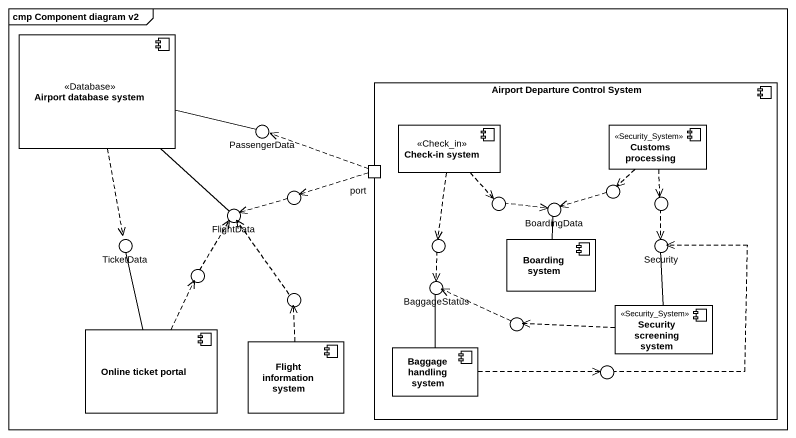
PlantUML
@startuml
mainframe cmp Component diagram v2
component "Airport database system" as Airport_database_system <<Database>>
component "Airport Departure Control System" as Airport_Departure_Control {
  component "Check-in system" as Check_in_system <<Check_in>>
  component "Customs processing" as Customs_processing <<Security_System>>
  port "port" as port_
  component "Boarding system" as Boarding_system
  component "Security screening system" as Security_screening_system <<Security_System>>
  component "Baggage handling system" as Baggage_handling_system
}
() PassengerData
() " " as lollipop1
() " " as lollipop2
() FlightData
() " " as lollipop3
() BoardingData
() " " as lollipop4
() TicketData
() " " as lollipop5
() " " as lollipop6
() Security
() " " as lollipop7
() BaggageStatus
component "Online ticket portal" as Online_ticket_portal
component "Flight information system" as Flight_information_system
() " " as lollipop8
() " " as lollipop9
Airport_Departure_Control -up- lollipop2
Airport_Departure_Control -up- lollipop3
Airport_Departure_Control -up- BoardingData
Airport_Departure_Control -right- lollipop4
Airport_Departure_Control -left- lollipop6
Airport_Departure_Control -right- Security
Airport_Departure_Control -left- BaggageStatus
Airport_Departure_Control -- lollipop8
Airport_Departure_Control -- lollipop9
Airport_database_system -right- PassengerData
Airport_database_system -- FlightData
Airport_database_system ..> TicketData
Check_in_system ..> lollipop3
Check_in_system ..> lollipop6
Customs_processing ..> lollipop2
Customs_processing ..> lollipop4
lollipop1 .left.> FlightData
port_ .left.> PassengerData
port_ .left.> lollipop1
lollipop2 .left.> BoardingData
lollipop3 .right.> BoardingData
lollipop4 ..> Security
lollipop5 .up.> FlightData
lollipop6 ..> BaggageStatus
Boarding_system -up- BoardingData
lollipop7 .up.> FlightData
Security_screening_system -up- Security
Security_screening_system .left.> lollipop8
Online_ticket_portal -up- TicketData
Online_ticket_portal .up.> lollipop5
Flight_information_system .up.> lollipop7
Baggage_handling_system -up- BaggageStatus
Baggage_handling_system .right.> lollipop9
lollipop8 .left.> BaggageStatus
lollipop9 .up.> Security
@enduml
